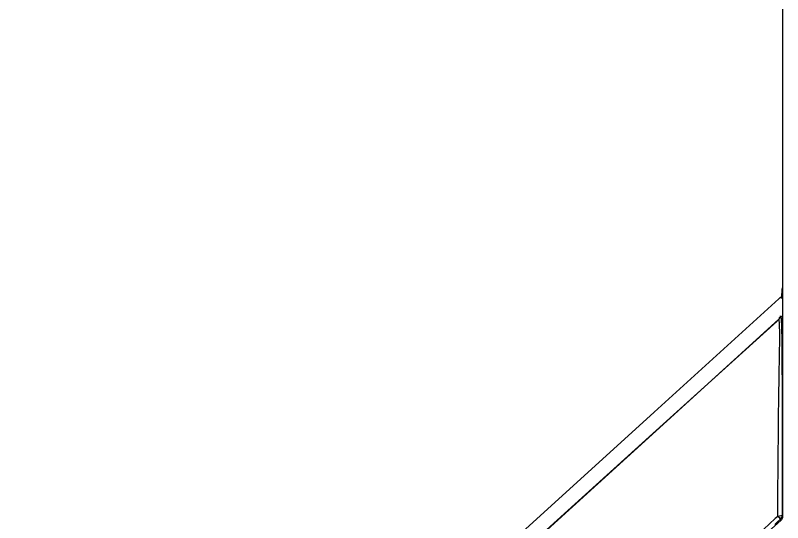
# Model space of a CAD drawing. Header units: millimetres. Extents: x 1291 to 5660, y 748 to 2981.
# Drawn here: x 2709.2 to 2786.3, y 2335.6 to 2386.6 of the extents above; entities that cross this region are included whole.
import ezdxf

# ---------------------------------------------------------------- set-up
doc = ezdxf.new("R2010")
doc.units = ezdxf.units.MM

msp = doc.modelspace()

# ---------------------------------------------------------------- linework, layer by layer
for points in [[(2786.346, 2393.103), (2786.341, 2336.226), (2786.336, 2336.195), (2786.331, 2336.174), (2786.321, 2336.123), (2786.3, 2336.076), (2786.295, 2336.061), (2786.29, 2336.05), (2786.284, 2336.04), (2786.279, 2336.019), (2786.264, 2336.004), (2786.248, 2335.983), (2786.217, 2335.937), (2786.181, 2335.901), (2784.892, 2334.725), (2783.593, 2333.545)], [(2786.254, 2358.789), (2786.248, 2358.753), (2786.248, 2358.701), (2786.238, 2358.619), (2786.233, 2358.526), (2786.212, 2358.175), (2786.207, 2358.165)], [(2786.3, 2359.232), (2786.279, 2359.057), (2786.264, 2358.882), (2786.259, 2358.835)], [(2708.783, 2288.042), (2715.244, 2293.915), (2721.709, 2299.782), (2728.17, 2305.645), (2734.636, 2311.512), (2741.096, 2317.385), (2747.567, 2323.258), (2754.023, 2329.126), (2760.488, 2334.988), (2773.415, 2346.729), (2786.346, 2358.469)], [(2786.346, 2356.427), (2773.59, 2344.842), (2748.067, 2321.68), (2735.311, 2310.095), (2728.933, 2304.304), (2722.55, 2298.514), (2703.415, 2281.143), (2697.032, 2275.353), (2684.276, 2263.772)], [(2785.965, 2356.066), (2785.939, 2356.046), (2785.887, 2355.994), (2785.857, 2355.974), (2785.831, 2355.948), (2785.805, 2355.927), (2785.774, 2355.901), (2785.748, 2355.87), (2773.276, 2344.594), (2760.803, 2333.313), (2748.335, 2322.036), (2735.868, 2310.749), (2723.401, 2299.468), (2710.933, 2288.181), (2709.376, 2286.773), (2707.819, 2285.356)], [(2785.547, 2335.452), (2785.841, 2335.726), (2786.135, 2335.994), (2786.052, 2336.076), (2785.872, 2336.272), (2785.872, 2337.097), (2785.877, 2337.927), (2785.877, 2338.747), (2785.893, 2341.207), (2785.893, 2341.619), (2785.898, 2342.026), (2785.898, 2342.429), (2785.903, 2342.836), (2785.908, 2343.248), (2785.913, 2343.645), (2785.913, 2344.058), (2785.918, 2344.455), (2785.924, 2344.862), (2785.924, 2345.254), (2785.939, 2346.445), (2785.96, 2347.992), (2785.97, 2348.745), (2785.975, 2349.116), (2785.985, 2349.492), (2785.991, 2349.858), (2785.996, 2350.219), (2786.001, 2350.57), (2786.006, 2350.756), (2786.006, 2350.926), (2786.011, 2351.019), (2786.011, 2351.276), (2786.022, 2351.612), (2786.027, 2351.942), (2786.032, 2352.261), (2786.032, 2352.576), (2786.037, 2352.88), (2786.042, 2353.164), (2786.047, 2353.442), (2786.047, 2355.015), (2786.042, 2355.18), (2786.037, 2355.329), (2786.037, 2355.468), (2786.032, 2355.587), (2786.022, 2355.69), (2786.016, 2355.783), (2786.011, 2355.855), (2786.001, 2355.927), (2785.996, 2355.948), (2785.991, 2355.974), (2785.991, 2355.999), (2785.985, 2356.02), (2785.98, 2356.041), (2785.975, 2356.056), (2785.97, 2356.056)], [(2785.965, 2356.206), (2786.001, 2356.231), (2786.032, 2356.252), (2786.047, 2356.268)], [(2786.063, 2356.278), (2786.089, 2356.304)], [(2786.104, 2356.335), (2786.119, 2356.36), (2786.125, 2356.371), (2786.13, 2356.386), (2786.13, 2356.407), (2786.135, 2356.407)], [(2786.13, 2356.417), (2786.145, 2356.396), (2786.15, 2356.36), (2786.156, 2356.335)], [(2786.161, 2356.304), (2786.166, 2356.283), (2786.171, 2356.252), (2786.181, 2356.175), (2786.192, 2356.092), (2786.197, 2355.948), (2786.202, 2355.917)], [(2786.192, 2356.046), (2786.197, 2355.999)], [(2786.202, 2355.891), (2786.212, 2355.767), (2786.217, 2355.623), (2786.228, 2355.473), (2786.228, 2355.303), (2786.238, 2355.118), (2786.238, 2354.922), (2786.243, 2354.705), (2786.248, 2354.478), (2786.254, 2353.978), (2786.259, 2353.705), (2786.264, 2353.421), (2786.264, 2353.138), (2786.274, 2352.834), (2786.274, 2351.436), (2786.279, 2351.349), (2786.279, 2350.823), (2786.284, 2350.096), (2786.284, 2347.832), (2786.29, 2347.44), (2786.29, 2343.831), (2786.295, 2343.413), (2786.295, 2336.36)], [(2786.248, 2354.36), (2786.254, 2354.298)], [(2786.176, 2335.911), (2786.171, 2335.927), (2786.166, 2335.937), (2786.161, 2335.947), (2786.145, 2335.968), (2786.135, 2335.994), (2786.254, 2336.159), (2786.3, 2336.36), (2786.171, 2336.308), (2785.872, 2336.272), (2785.738, 2336.159), (2785.609, 2336.04), (2785.026, 2335.504), (2784.444, 2334.973), (2784.072, 2334.632), (2783.706, 2334.297), (2783.485, 2334.096), (2783.268, 2333.905)], [(2786.3, 2336.36), (2786.31, 2336.344), (2786.321, 2336.324), (2786.331, 2336.298), (2786.346, 2336.272)]]:
    msp.add_lwpolyline(points)

doc.saveas('drawing.dxf')
